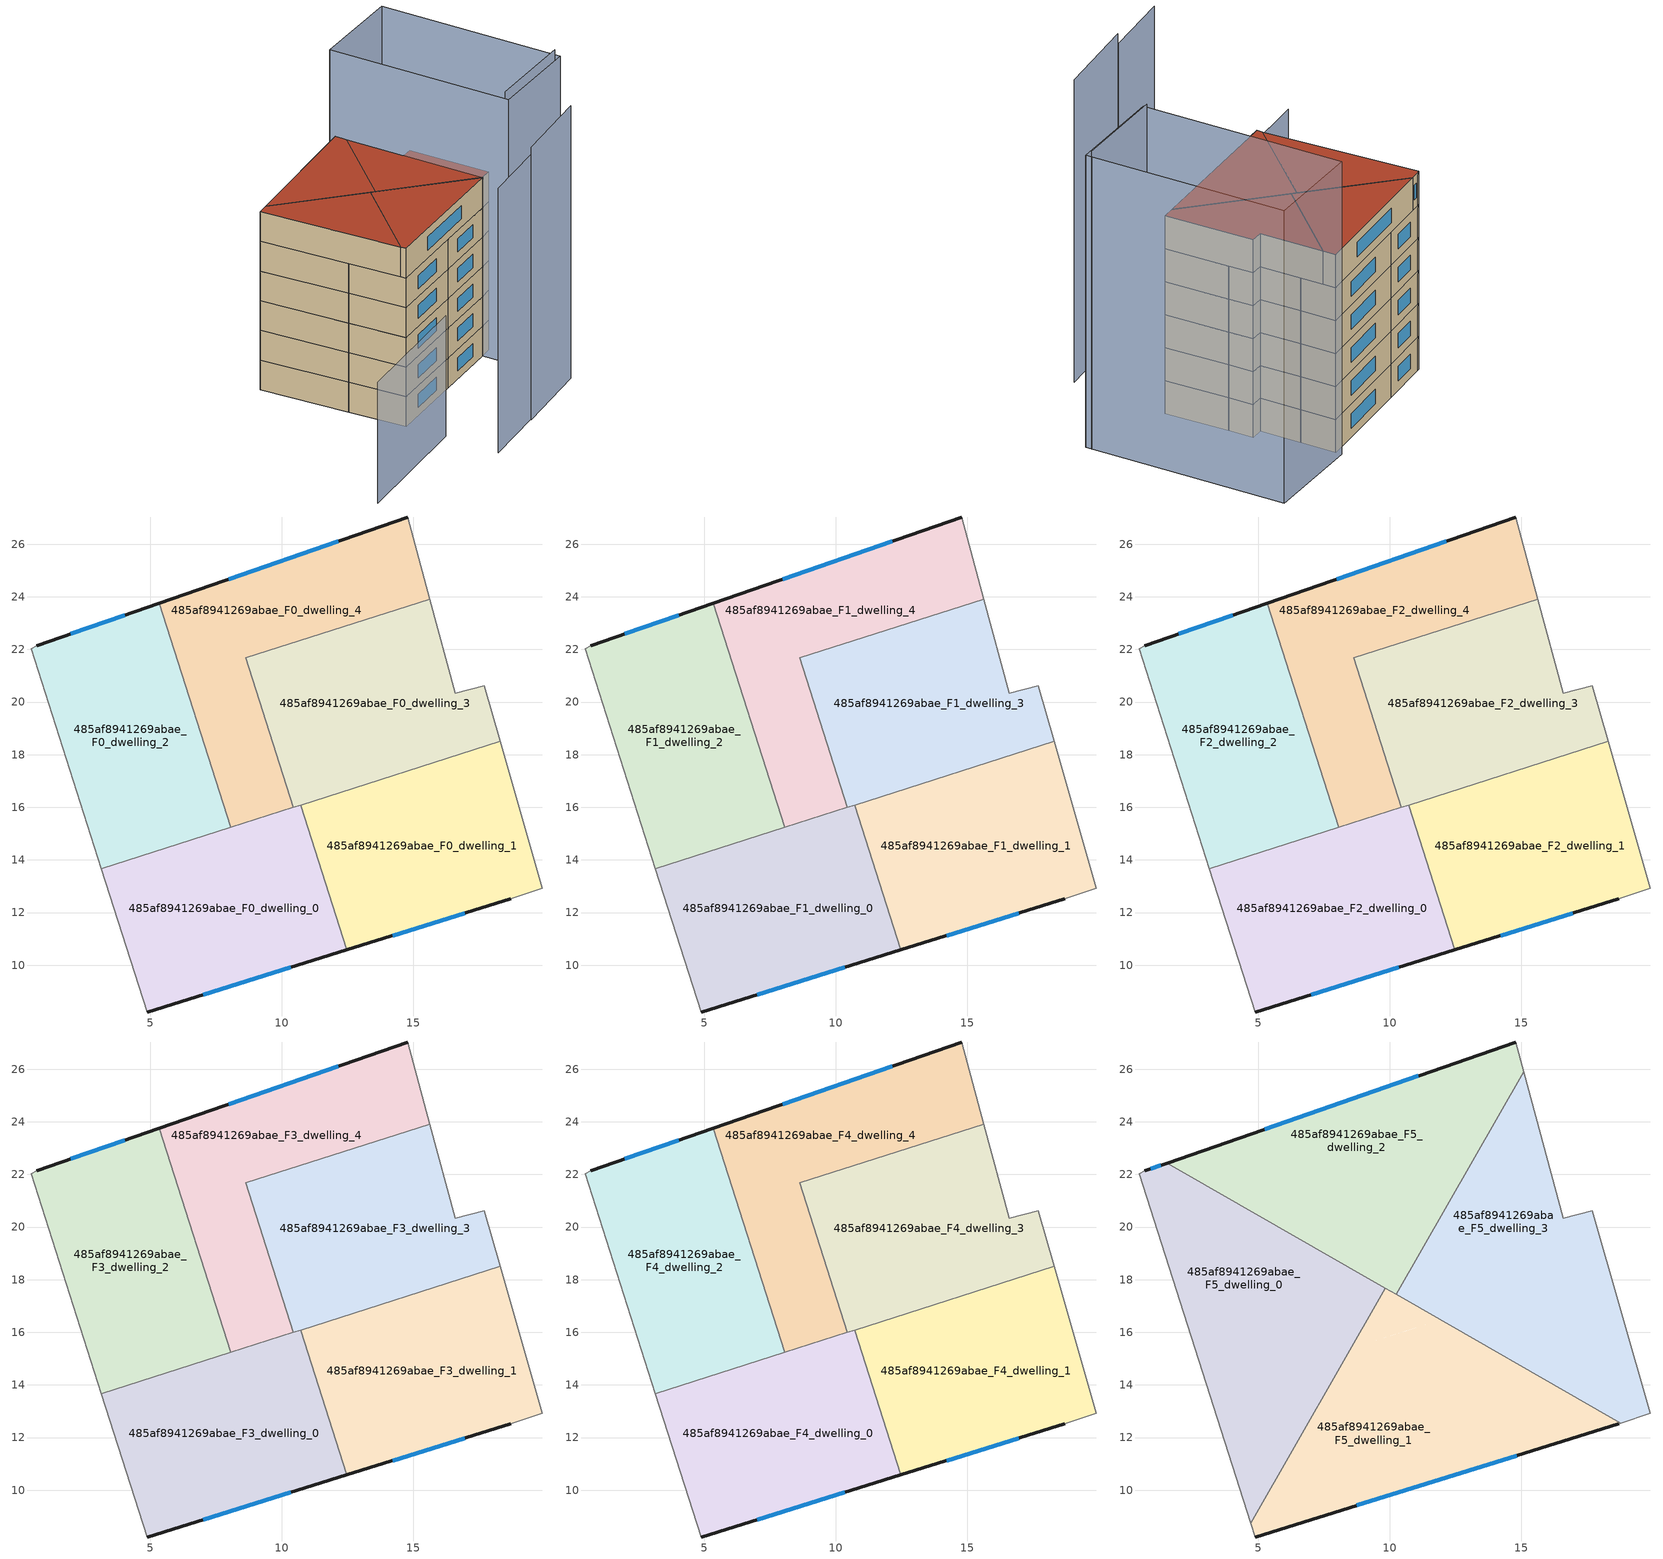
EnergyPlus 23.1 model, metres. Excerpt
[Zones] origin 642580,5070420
485af8941269abae_F0_dwelling_0
 floor ground (EU_floor_Construction): 10.72,16.08 12.47,10.58 4.89,8.22 3.15,13.67 z0
 wall outside (EU_wall_Construction): 4.89,8.22 12.47,10.58 z0:3
 wall adiabatic (EU_wall_Construction): 3.15,13.67 4.89,8.22 z0:3
 wall to 485af8941269abae_F0_dwelling_1 (EU_wall_Construction): 12.47,10.58 10.72,16.08 z0:3
 wall to 485af8941269abae_F0_dwelling_2 (EU_wall_Construction): 8.06,15.24 3.15,13.67 z0:3
 wall to 485af8941269abae_F0_dwelling_4 (EU_wall_Construction): 10.44,16 8.06,15.24 z0:3
 wall to 485af8941269abae_F0_dwelling_3 (EU_wall_Construction): 10.72,16.09 10.44,16 z0:3
 window (EU_Window_Construction): 7.01,8.88 10.35,9.92 z0.84:2.16
485af8941269abae_F0_dwelling_1
 floor ground (EU_floor_Construction): 18.31,18.5 19.9,12.92 18.7,12.52 12.47,10.58 10.72,16.08 z0
 wall outside (EU_wall_Construction): 12.47,10.58 18.7,12.52 z0:3
 wall adiabatic (EU_wall_Construction): 18.7,12.52 19.9,12.92 18.31,18.5 z0:3
 wall to 485af8941269abae_F0_dwelling_3 (EU_wall_Construction): 18.31,18.5 10.72,16.08 z0:3
 window (EU_Window_Construction): 14.22,11.13 16.95,11.98 z0.84:2.16
485af8941269abae_F0_dwelling_2
 floor ground (EU_floor_Construction): 5.35,23.75 8.06,15.24 3.15,13.67 0.49,22.03 0.69,22.13 z0
 wall outside (EU_wall_Construction): 5.35,23.75 0.69,22.13 z0:3
 wall adiabatic (EU_wall_Construction): 0.69,22.13 0.49,22.03 3.15,13.67 z0:3
 wall to 485af8941269abae_F0_dwelling_4 (EU_wall_Construction): 8.06,15.24 5.35,23.75 z0:3
 window (EU_Window_Construction): 4.04,23.3 1.99,22.59 z0.84:2.16
485af8941269abae_F0_dwelling_3
 floor ground (EU_floor_Construction): 15.64,23.92 16.6,20.33 17.7,20.63 18.31,18.5 10.44,16 8.63,21.68 z0
 wall to 485af8941269abae_F0_dwelling_4 (EU_wall_Construction): 15.64,23.92 8.63,21.68 10.44,16 z0:3
 wall adiabatic (EU_wall_Construction): 18.31,18.5 17.7,20.63 16.6,20.33 15.64,23.92 z0:3
485af8941269abae_F0_dwelling_4
 floor ground (EU_floor_Construction): 14.8,27.03 15.64,23.92 8.63,21.68 10.44,16 8.06,15.24 5.35,23.75 z0
 wall outside (EU_wall_Construction): 14.8,27.03 5.35,23.75 z0:3
 wall adiabatic (EU_wall_Construction): 15.64,23.92 14.8,27.03 z0:3
 window (EU_Window_Construction): 12.15,26.11 7.99,24.67 z0.84:2.16
485af8941269abae_F1_dwelling_0
 floor to 485af8941269abae_F0_dwelling_0 (EU_floor_Construction): 10.72,16.08 12.47,10.58 4.89,8.22 3.15,13.67 z3
 wall outside (EU_wall_Construction): 4.89,8.22 12.47,10.58 z3:6
 wall adiabatic (EU_wall_Construction): 3.15,13.67 4.89,8.22 z3:6
 wall to 485af8941269abae_F1_dwelling_1 (EU_wall_Construction): 12.47,10.58 10.72,16.08 z3:6
 wall to 485af8941269abae_F1_dwelling_2 (EU_wall_Construction): 8.06,15.24 3.15,13.67 z3:6
 wall to 485af8941269abae_F1_dwelling_4 (EU_wall_Construction): 10.44,16 8.06,15.24 z3:6
 wall to 485af8941269abae_F1_dwelling_3 (EU_wall_Construction): 10.72,16.09 10.44,16 z3:6
 window (EU_Window_Construction): 7.01,8.88 10.35,9.92 z3.84:5.16
485af8941269abae_F1_dwelling_1
 floor to 485af8941269abae_F0_dwelling_1 (EU_floor_Construction): 18.31,18.5 19.9,12.92 18.7,12.52 12.47,10.58 10.72,16.08 z3
 wall outside (EU_wall_Construction): 12.47,10.58 18.7,12.52 z3:6
 wall adiabatic (EU_wall_Construction): 18.7,12.52 19.9,12.92 18.31,18.5 z3:6
 wall to 485af8941269abae_F1_dwelling_3 (EU_wall_Construction): 18.31,18.5 10.72,16.08 z3:6
 window (EU_Window_Construction): 14.22,11.13 16.95,11.98 z3.84:5.16
485af8941269abae_F1_dwelling_2
 floor to 485af8941269abae_F0_dwelling_2 (EU_floor_Construction): 5.35,23.75 8.06,15.24 3.15,13.67 0.49,22.03 0.69,22.13 z3
 wall outside (EU_wall_Construction): 5.35,23.75 0.69,22.13 z3:6
 wall adiabatic (EU_wall_Construction): 0.69,22.13 0.49,22.03 3.15,13.67 z3:6
 wall to 485af8941269abae_F1_dwelling_4 (EU_wall_Construction): 8.06,15.24 5.35,23.75 z3:6
 window (EU_Window_Construction): 4.04,23.3 1.99,22.59 z3.84:5.16
485af8941269abae_F1_dwelling_3
 floor to 485af8941269abae_F0_dwelling_3 (EU_floor_Construction): 15.64,23.92 16.6,20.33 17.7,20.63 18.31,18.5 10.44,16 8.63,21.68 z3
 wall to 485af8941269abae_F1_dwelling_4 (EU_wall_Construction): 15.64,23.92 8.63,21.68 10.44,16 z3:6
 wall adiabatic (EU_wall_Construction): 18.31,18.5 17.7,20.63 16.6,20.33 15.64,23.92 z3:6
485af8941269abae_F1_dwelling_4
 floor to 485af8941269abae_F0_dwelling_4 (EU_floor_Construction): 14.8,27.03 15.64,23.92 8.63,21.68 10.44,16 8.06,15.24 5.35,23.75 z3
 wall outside (EU_wall_Construction): 14.8,27.03 5.35,23.75 z3:6
 wall adiabatic (EU_wall_Construction): 15.64,23.92 14.8,27.03 z3:6
 window (EU_Window_Construction): 12.15,26.11 7.99,24.67 z3.84:5.16
485af8941269abae_F2_dwelling_0
 floor to 485af8941269abae_F1_dwelling_0 (EU_floor_Construction): 10.72,16.08 12.47,10.58 4.89,8.22 3.15,13.67 z6
 wall outside (EU_wall_Construction): 4.89,8.22 12.47,10.58 z6:9
 wall adiabatic (EU_wall_Construction): 3.15,13.67 4.89,8.22 z6:9
 wall to 485af8941269abae_F2_dwelling_1 (EU_wall_Construction): 12.47,10.58 10.72,16.08 z6:9
 wall to 485af8941269abae_F2_dwelling_2 (EU_wall_Construction): 8.06,15.24 3.15,13.67 z6:9
 wall to 485af8941269abae_F2_dwelling_4 (EU_wall_Construction): 10.44,16 8.06,15.24 z6:9
 wall to 485af8941269abae_F2_dwelling_3 (EU_wall_Construction): 10.72,16.09 10.44,16 z6:9
 window (EU_Window_Construction): 7.01,8.88 10.35,9.92 z6.84:8.16
485af8941269abae_F2_dwelling_1
 floor to 485af8941269abae_F1_dwelling_1 (EU_floor_Construction): 18.31,18.5 19.9,12.92 18.7,12.52 12.47,10.58 10.72,16.08 z6
 wall outside (EU_wall_Construction): 12.47,10.58 18.7,12.52 z6:9
 wall adiabatic (EU_wall_Construction): 18.7,12.52 19.9,12.92 18.31,18.5 z6:9
 wall to 485af8941269abae_F2_dwelling_3 (EU_wall_Construction): 18.31,18.5 10.72,16.08 z6:9
 window (EU_Window_Construction): 14.22,11.13 16.95,11.98 z6.84:8.16
485af8941269abae_F2_dwelling_2
 floor to 485af8941269abae_F1_dwelling_2 (EU_floor_Construction): 5.35,23.75 8.06,15.24 3.15,13.67 0.49,22.03 0.69,22.13 z6
 wall outside (EU_wall_Construction): 5.35,23.75 0.69,22.13 z6:9
 wall adiabatic (EU_wall_Construction): 0.69,22.13 0.49,22.03 3.15,13.67 z6:9
 wall to 485af8941269abae_F2_dwelling_4 (EU_wall_Construction): 8.06,15.24 5.35,23.75 z6:9
 window (EU_Window_Construction): 4.04,23.3 1.99,22.59 z6.84:8.16
485af8941269abae_F2_dwelling_3
 floor to 485af8941269abae_F1_dwelling_3 (EU_floor_Construction): 15.64,23.92 16.6,20.33 17.7,20.63 18.31,18.5 10.44,16 8.63,21.68 z6
 wall to 485af8941269abae_F2_dwelling_4 (EU_wall_Construction): 15.64,23.92 8.63,21.68 10.44,16 z6:9
 wall adiabatic (EU_wall_Construction): 18.31,18.5 17.7,20.63 16.6,20.33 15.64,23.92 z6:9
485af8941269abae_F2_dwelling_4
 floor to 485af8941269abae_F1_dwelling_4 (EU_floor_Construction): 14.8,27.03 15.64,23.92 8.63,21.68 10.44,16 8.06,15.24 5.35,23.75 z6
 wall outside (EU_wall_Construction): 14.8,27.03 5.35,23.75 z6:9
 wall adiabatic (EU_wall_Construction): 15.64,23.92 14.8,27.03 z6:9
 window (EU_Window_Construction): 12.15,26.11 7.99,24.67 z6.84:8.16
485af8941269abae_F3_dwelling_0
 floor to 485af8941269abae_F2_dwelling_0 (EU_floor_Construction): 10.72,16.08 12.47,10.58 4.89,8.22 3.15,13.67 z9
 wall outside (EU_wall_Construction): 4.89,8.22 12.47,10.58 z9:12
 wall adiabatic (EU_wall_Construction): 3.15,13.67 4.89,8.22 z9:12
 wall to 485af8941269abae_F3_dwelling_1 (EU_wall_Construction): 12.47,10.58 10.72,16.08 z9:12
 wall to 485af8941269abae_F3_dwelling_2 (EU_wall_Construction): 8.06,15.24 3.15,13.67 z9:12
 wall to 485af8941269abae_F3_dwelling_4 (EU_wall_Construction): 10.44,16 8.06,15.24 z9:12
 wall to 485af8941269abae_F3_dwelling_3 (EU_wall_Construction): 10.72,16.09 10.44,16 z9:12
 window (EU_Window_Construction): 7.01,8.88 10.35,9.92 z9.84:11.16
485af8941269abae_F3_dwelling_1
 floor to 485af8941269abae_F2_dwelling_1 (EU_floor_Construction): 18.31,18.5 19.9,12.92 18.7,12.52 12.47,10.58 10.72,16.08 z9
 wall outside (EU_wall_Construction): 12.47,10.58 18.7,12.52 z9:12
 wall adiabatic (EU_wall_Construction): 18.7,12.52 19.9,12.92 18.31,18.5 z9:12
 wall to 485af8941269abae_F3_dwelling_3 (EU_wall_Construction): 18.31,18.5 10.72,16.08 z9:12
 window (EU_Window_Construction): 14.22,11.13 16.95,11.98 z9.84:11.16
485af8941269abae_F3_dwelling_2
 floor to 485af8941269abae_F2_dwelling_2 (EU_floor_Construction): 5.35,23.75 8.06,15.24 3.15,13.67 0.49,22.03 0.69,22.13 z9
 wall outside (EU_wall_Construction): 5.35,23.75 0.69,22.13 z9:12
 wall adiabatic (EU_wall_Construction): 0.69,22.13 0.49,22.03 3.15,13.67 z9:12
 wall to 485af8941269abae_F3_dwelling_4 (EU_wall_Construction): 8.06,15.24 5.35,23.75 z9:12
 window (EU_Window_Construction): 4.04,23.3 1.99,22.59 z9.84:11.16
485af8941269abae_F3_dwelling_3
 floor to 485af8941269abae_F2_dwelling_3 (EU_floor_Construction): 15.64,23.92 16.6,20.33 17.7,20.63 18.31,18.5 10.44,16 8.63,21.68 z9
 wall to 485af8941269abae_F3_dwelling_4 (EU_wall_Construction): 15.64,23.92 8.63,21.68 10.44,16 z9:12
 wall adiabatic (EU_wall_Construction): 18.31,18.5 17.7,20.63 16.6,20.33 15.64,23.92 z9:12
485af8941269abae_F3_dwelling_4
 floor to 485af8941269abae_F2_dwelling_4 (EU_floor_Construction): 14.8,27.03 15.64,23.92 8.63,21.68 10.44,16 8.06,15.24 5.35,23.75 z9
 wall outside (EU_wall_Construction): 14.8,27.03 5.35,23.75 z9:12
 wall adiabatic (EU_wall_Construction): 15.64,23.92 14.8,27.03 z9:12
 window (EU_Window_Construction): 12.15,26.11 7.99,24.67 z9.84:11.16
485af8941269abae_F4_dwelling_0
 floor to 485af8941269abae_F3_dwelling_0 (EU_floor_Construction): 10.72,16.08 12.47,10.58 4.89,8.22 3.15,13.67 z12
 wall outside (EU_wall_Construction): 4.89,8.22 12.47,10.58 z12:15
 wall adiabatic (EU_wall_Construction): 3.15,13.67 4.89,8.22 z12:15
 wall to 485af8941269abae_F4_dwelling_1 (EU_wall_Construction): 12.47,10.58 10.72,16.08 z12:15
 wall to 485af8941269abae_F4_dwelling_2 (EU_wall_Construction): 8.06,15.24 3.15,13.67 z12:15
 wall to 485af8941269abae_F4_dwelling_4 (EU_wall_Construction): 10.44,16 8.06,15.24 z12:15
 wall to 485af8941269abae_F4_dwelling_3 (EU_wall_Construction): 10.72,16.09 10.44,16 z12:15
 window (EU_Window_Construction): 7.01,8.88 10.35,9.92 z12.84:14.16
485af8941269abae_F4_dwelling_1
 floor to 485af8941269abae_F3_dwelling_1 (EU_floor_Construction): 18.31,18.5 19.9,12.92 18.7,12.52 12.47,10.58 10.72,16.08 z12
 wall outside (EU_wall_Construction): 12.47,10.58 18.7,12.52 z12:15
 wall adiabatic (EU_wall_Construction): 18.7,12.52 19.9,12.92 18.31,18.5 z12:15
 wall to 485af8941269abae_F4_dwelling_3 (EU_wall_Construction): 18.31,18.5 10.72,16.08 z12:15
 window (EU_Window_Construction): 14.22,11.13 16.95,11.98 z12.84:14.16
485af8941269abae_F4_dwelling_2
 floor to 485af8941269abae_F3_dwelling_2 (EU_floor_Construction): 5.35,23.75 8.06,15.24 3.15,13.67 0.49,22.03 0.69,22.13 z12
 wall outside (EU_wall_Construction): 5.35,23.75 0.69,22.13 z12:15
 wall adiabatic (EU_wall_Construction): 0.69,22.13 0.49,22.03 3.15,13.67 z12:15
 wall to 485af8941269abae_F4_dwelling_4 (EU_wall_Construction): 8.06,15.24 5.35,23.75 z12:15
 window (EU_Window_Construction): 4.04,23.3 1.99,22.59 z12.84:14.16
485af8941269abae_F4_dwelling_3
 floor to 485af8941269abae_F3_dwelling_3 (EU_floor_Construction): 15.64,23.92 16.6,20.33 17.7,20.63 18.31,18.5 10.44,16 8.63,21.68 z12
 wall to 485af8941269abae_F4_dwelling_4 (EU_wall_Construction): 15.64,23.92 8.63,21.68 10.44,16 z12:15
 wall adiabatic (EU_wall_Construction): 18.31,18.5 17.7,20.63 16.6,20.33 15.64,23.92 z12:15
485af8941269abae_F4_dwelling_4
 floor to 485af8941269abae_F3_dwelling_4 (EU_floor_Construction): 14.8,27.03 15.64,23.92 8.63,21.68 10.44,16 8.06,15.24 5.35,23.75 z12
 wall outside (EU_wall_Construction): 14.8,27.03 5.35,23.75 z12:15
 wall adiabatic (EU_wall_Construction): 15.64,23.92 14.8,27.03 z12:15
 window (EU_Window_Construction): 12.15,26.11 7.99,24.67 z12.84:14.16
485af8941269abae_F5_dwelling_0
 floor to 485af8941269abae_F4_dwelling_2 (EU_floor_Construction): 6.71,19.47 8.06,15.24 3.15,13.68 0.49,22.03 0.69,22.13 1.55,22.43 z15
 floor to 485af8941269abae_F4_dwelling_0 (EU_floor_Construction): 8.53,15.39 4.72,8.75 3.15,13.68 z15
 floor to 485af8941269abae_F4_dwelling_4 (EU_floor_Construction): 9.84,17.68 8.53,15.39 8.06,15.24 6.71,19.47 z15
 wall outside (EU_wall_Construction): 1.55,22.43 0.69,22.13 z15:18
 wall adiabatic (EU_wall_Construction): 0.69,22.13 0.49,22.03 4.72,8.75 z15:18
 wall to 485af8941269abae_F5_dwelling_1 (EU_wall_Construction): 4.72,8.75 9.84,17.68 z15:18
 wall to 485af8941269abae_F5_dwelling_2 (EU_wall_Construction): 9.84,17.68 1.55,22.43 z15:18
 window (EU_Window_Construction): 1.31,22.35 0.93,22.22 z15.84:17.16
 roof outside (EU_roof_Construction): 4.72,8.75 9.84,17.68 1.55,22.43 0.69,22.13 0.49,22.03 z18
485af8941269abae_F5_dwelling_1
 floor to 485af8941269abae_F4_dwelling_0 (EU_floor_Construction): 10.72,16.08 12.47,10.58 4.89,8.22 4.72,8.75 8.53,15.39 z15
 floor to 485af8941269abae_F4_dwelling_1 (EU_floor_Construction): 18.78,12.55 18.7,12.52 12.47,10.58 10.72,16.08 11.94,16.47 z15
 floor to 485af8941269abae_F4_dwelling_3 (EU_floor_Construction): 11.94,16.47 10.44,16 9.92,17.63 z15
 floor to 485af8941269abae_F4_dwelling_4 (EU_floor_Construction): 9.92,17.63 10.44,16 8.53,15.39 9.84,17.68 z15
 wall outside (EU_wall_Construction): 4.89,8.22 18.7,12.52 z15:18
 wall adiabatic (EU_wall_Construction): 4.72,8.75 4.89,8.22 / 18.7,12.52 18.78,12.55 z15:18
 wall to 485af8941269abae_F5_dwelling_3 (EU_wall_Construction): 18.78,12.55 10.25,17.44 z15:18
 wall to 485af8941269abae_F5_dwelling_2 (EU_wall_Construction): 10.25,17.44 9.84,17.68 z15:18
 window (EU_Window_Construction): 8.76,9.43 14.83,11.32 z15.84:17.16
 roof outside (EU_roof_Construction): 18.7,12.52 18.78,12.55 9.84,17.68 4.72,8.75 4.89,8.22 z18
485af8941269abae_F5_dwelling_2
 floor to 485af8941269abae_F4_dwelling_4 (EU_floor_Construction): 14.8,27.03 15.1,25.91 13.58,23.26 8.63,21.68 9.92,17.63 6.71,19.47 5.35,23.75 z15
 floor to 485af8941269abae_F4_dwelling_2 (EU_floor_Construction): 5.35,23.75 6.71,19.47 1.55,22.43 z15
 floor to 485af8941269abae_F4_dwelling_3 (EU_floor_Construction): 13.58,23.26 10.25,17.44 9.92,17.63 8.63,21.68 z15
 wall outside (EU_wall_Construction): 14.8,27.03 1.55,22.43 z15:18
 wall adiabatic (EU_wall_Construction): 15.1,25.91 14.8,27.03 z15:18
 wall to 485af8941269abae_F5_dwelling_3 (EU_wall_Construction): 10.25,17.44 15.1,25.91 z15:18
 window (EU_Window_Construction): 11.09,25.74 5.26,23.72 z15.84:17.16
 roof outside (EU_roof_Construction): 10.25,17.44 15.1,25.91 14.8,27.03 1.55,22.43 z18
485af8941269abae_F5_dwelling_3
 floor to 485af8941269abae_F4_dwelling_1 (EU_floor_Construction): 18.31,18.5 19.9,12.92 18.78,12.55 11.94,16.47 z15
 floor to 485af8941269abae_F4_dwelling_3 (EU_floor_Construction): 15.64,23.92 16.6,20.33 17.7,20.63 18.31,18.5 11.94,16.47 10.25,17.44 13.58,23.26 z15
 floor to 485af8941269abae_F4_dwelling_4 (EU_floor_Construction): 15.1,25.91 15.64,23.92 13.58,23.26 z15
 wall adiabatic (EU_wall_Construction): 18.78,12.55 19.9,12.92 17.7,20.63 16.6,20.33 15.1,25.91 z15:18
 roof outside (EU_roof_Construction): 19.9,12.92 17.7,20.63 16.6,20.33 15.1,25.91 10.25,17.44 18.78,12.55 z18
shading: 7.31,-0.86 13.62,1.44 z0:26.7; 13.59,1.32 21.37,4.2 z0:27.5; -6.67,0.2 6.09,4.52 z0:12.2; 19.58,10.56 28.11,12.92 z0:27.1; 23.51,29.93 28.26,12.36 / 28.26,12.36 19.4,9.97 / 19.4,9.97 14.65,27.54 / 14.65,27.54 23.51,29.93 z0:26.6
[Building]
EU S2 Campaign: North Axis=0; Terrain=City; Solar Distribution=FullExterior
[Site:Location]
Lyon-Bron: Latitude=45.75; Longitude=5; Time Zone=1; Elevation=198
[SizingPeriod:WeatherFileDays]
AnnualSizingPeriod: Begin Month=1; Begin Day of Month=1; End Month=12; End Day of Month=31; Day of Week for Start Day=Monday; Use Weather File Daylight Saving Period=No; Use Weather File Rain and Snow Indicators=No
[MATERIAL]
EU_InternalMass_Material: Roughness=MediumRough; Thickness=0.1; Conductivity=1; Density=1800; Specific Heat=900; Thermal Absorptance=0.9; Solar Absorptance=0.7; Visible Absorptance=0.7
[MATERIAL:NOMASS] Roughness=MediumRough; Thermal Absorptance=0.9; Solar Absorptance=0.7; Visible Absorptance=0.7
Name | Thermal Resistance
EU_wall_NoMass | 0.776494
EU_roof_NoMass | 0.486893
EU_floor_NoMass | 0.421597
[WINDOWMATERIAL:SIMPLEGLAZINGSYSTEM]
EU_Window_SimpleGlazing: UFactor=4.24961; Solar Heat Gain Coefficient=0.83; Visible Transmittance=0.83
[CONSTRUCTION]
EU_wall_Construction: EU_wall_NoMass
EU_roof_Construction: EU_roof_NoMass
EU_floor_Construction: EU_floor_NoMass
EU_InternalMass_Construction: EU_InternalMass_Material
EU_Window_Construction: EU_Window_SimpleGlazing
[ZONE] Type=1; Multiplier=1; Ceiling Height=autocalculate; Floor Area=autocalculate; Part of Total Floor Area=Yes
Name | Volume
485af8941269abae_F0_dwelling_0; 485af8941269abae_F1_dwelling_0; 485af8941269abae_F2_dwelling_0; 485af8941269abae_F3_dwelling_0; 485af8941269abae_F4_dwelling_0 | 136.981
485af8941269abae_F5_dwelling_0 | 171.228
485af8941269abae_F0_dwelling_1; 485af8941269abae_F1_dwelling_1; 485af8941269abae_F2_dwelling_1; 485af8941269abae_F3_dwelling_1; 485af8941269abae_F4_dwelling_1 | 136.983
485af8941269abae_F5_dwelling_1 | 171.224
485af8941269abae_F0_dwelling_2; 485af8941269abae_F1_dwelling_2; 485af8941269abae_F2_dwelling_2; 485af8941269abae_F3_dwelling_2; 485af8941269abae_F4_dwelling_2 | 136.991
485af8941269abae_F5_dwelling_2 | 171.229
485af8941269abae_F0_dwelling_3; 485af8941269abae_F1_dwelling_3; 485af8941269abae_F2_dwelling_3; 485af8941269abae_F3_dwelling_3; 485af8941269abae_F4_dwelling_3 | 136.98
485af8941269abae_F5_dwelling_3 | 171.246
485af8941269abae_F0_dwelling_4; 485af8941269abae_F1_dwelling_4; 485af8941269abae_F2_dwelling_4; 485af8941269abae_F3_dwelling_4; 485af8941269abae_F4_dwelling_4 | 136.958
[INTERNALMASS] Construction=EU_InternalMass_Construction
Name | Zone or ZoneList | Surface Area
485af8941269abae_F0_dwelling_0_EU_InternalMass | 485af8941269abae_F0_dwelling_0 | 45.6596
485af8941269abae_F0_dwelling_1_EU_InternalMass | 485af8941269abae_F0_dwelling_1 | 45.6626
485af8941269abae_F0_dwelling_2_EU_InternalMass | 485af8941269abae_F0_dwelling_2 | 45.6628
485af8941269abae_F0_dwelling_3_EU_InternalMass | 485af8941269abae_F0_dwelling_3 | 45.6608
485af8941269abae_F0_dwelling_4_EU_InternalMass | 485af8941269abae_F0_dwelling_4 | 45.6531
485af8941269abae_F1_dwelling_0_EU_InternalMass | 485af8941269abae_F1_dwelling_0 | 45.6596
485af8941269abae_F1_dwelling_1_EU_InternalMass | 485af8941269abae_F1_dwelling_1 | 45.6626
485af8941269abae_F1_dwelling_2_EU_InternalMass | 485af8941269abae_F1_dwelling_2 | 45.6628
485af8941269abae_F1_dwelling_3_EU_InternalMass | 485af8941269abae_F1_dwelling_3 | 45.6608
485af8941269abae_F1_dwelling_4_EU_InternalMass | 485af8941269abae_F1_dwelling_4 | 45.6531
485af8941269abae_F2_dwelling_0_EU_InternalMass | 485af8941269abae_F2_dwelling_0 | 45.6596
485af8941269abae_F2_dwelling_1_EU_InternalMass | 485af8941269abae_F2_dwelling_1 | 45.6626
485af8941269abae_F2_dwelling_2_EU_InternalMass | 485af8941269abae_F2_dwelling_2 | 45.6628
485af8941269abae_F2_dwelling_3_EU_InternalMass | 485af8941269abae_F2_dwelling_3 | 45.6608
485af8941269abae_F2_dwelling_4_EU_InternalMass | 485af8941269abae_F2_dwelling_4 | 45.6531
485af8941269abae_F3_dwelling_0_EU_InternalMass | 485af8941269abae_F3_dwelling_0 | 45.6596
485af8941269abae_F3_dwelling_1_EU_InternalMass | 485af8941269abae_F3_dwelling_1 | 45.6626
485af8941269abae_F3_dwelling_2_EU_InternalMass | 485af8941269abae_F3_dwelling_2 | 45.6628
485af8941269abae_F3_dwelling_3_EU_InternalMass | 485af8941269abae_F3_dwelling_3 | 45.6608
485af8941269abae_F3_dwelling_4_EU_InternalMass | 485af8941269abae_F3_dwelling_4 | 45.6531
485af8941269abae_F4_dwelling_0_EU_InternalMass | 485af8941269abae_F4_dwelling_0 | 45.6596
485af8941269abae_F4_dwelling_1_EU_InternalMass | 485af8941269abae_F4_dwelling_1 | 45.6626
485af8941269abae_F4_dwelling_2_EU_InternalMass | 485af8941269abae_F4_dwelling_2 | 45.6628
485af8941269abae_F4_dwelling_3_EU_InternalMass | 485af8941269abae_F4_dwelling_3 | 45.6608
485af8941269abae_F4_dwelling_4_EU_InternalMass | 485af8941269abae_F4_dwelling_4 | 45.6531
485af8941269abae_F5_dwelling_0_EU_InternalMass | 485af8941269abae_F5_dwelling_0 | 57.0758
485af8941269abae_F5_dwelling_1_EU_InternalMass | 485af8941269abae_F5_dwelling_1 | 57.0722
485af8941269abae_F5_dwelling_2_EU_InternalMass | 485af8941269abae_F5_dwelling_2 | 57.078
485af8941269abae_F5_dwelling_3_EU_InternalMass | 485af8941269abae_F5_dwelling_3 | 57.084
[OTHEREQUIPMENT] Fuel Type=Electricity; Design Level Calculation Method=Watts/Area; Power per Zone Floor Area=1; Fraction Latent=0; Fraction Radiant=0; Fraction Lost=0; Carbon Dioxide Generation Rate=0; EndUse Subcategory=EU_Step8_InternalGains
Name | Zone or ZoneList or Space or SpaceList | Schedule
EU_Step8_InternalGain_485af8941269abae_F0_dwelling_0_f000 | 485af8941269abae_F0_dwelling_0 | EU_Step8_GainSchedule_485af8941269abae_F0_dwelling_0_f000
EU_Step8_InternalGain_485af8941269abae_F0_dwelling_1_f000 | 485af8941269abae_F0_dwelling_1 | EU_Step8_GainSchedule_485af8941269abae_F0_dwelling_1_f000
EU_Step8_InternalGain_485af8941269abae_F0_dwelling_2_f000 | 485af8941269abae_F0_dwelling_2 | EU_Step8_GainSchedule_485af8941269abae_F0_dwelling_2_f000
EU_Step8_InternalGain_485af8941269abae_F0_dwelling_3_f000 | 485af8941269abae_F0_dwelling_3 | EU_Step8_GainSchedule_485af8941269abae_F0_dwelling_3_f000
EU_Step8_InternalGain_485af8941269abae_F0_dwelling_4_f000 | 485af8941269abae_F0_dwelling_4 | EU_Step8_GainSchedule_485af8941269abae_F0_dwelling_4_f000
EU_Step8_InternalGain_485af8941269abae_F1_dwelling_0_f000 | 485af8941269abae_F1_dwelling_0 | EU_Step8_GainSchedule_485af8941269abae_F1_dwelling_0_f000
EU_Step8_InternalGain_485af8941269abae_F1_dwelling_1_f000 | 485af8941269abae_F1_dwelling_1 | EU_Step8_GainSchedule_485af8941269abae_F1_dwelling_1_f000
EU_Step8_InternalGain_485af8941269abae_F1_dwelling_2_f000 | 485af8941269abae_F1_dwelling_2 | EU_Step8_GainSchedule_485af8941269abae_F1_dwelling_2_f000
EU_Step8_InternalGain_485af8941269abae_F1_dwelling_3_f000 | 485af8941269abae_F1_dwelling_3 | EU_Step8_GainSchedule_485af8941269abae_F1_dwelling_3_f000
EU_Step8_InternalGain_485af8941269abae_F1_dwelling_4_f000 | 485af8941269abae_F1_dwelling_4 | EU_Step8_GainSchedule_485af8941269abae_F1_dwelling_4_f000
EU_Step8_InternalGain_485af8941269abae_F2_dwelling_0_f000 | 485af8941269abae_F2_dwelling_0 | EU_Step8_GainSchedule_485af8941269abae_F2_dwelling_0_f000
EU_Step8_InternalGain_485af8941269abae_F2_dwelling_1_f000 | 485af8941269abae_F2_dwelling_1 | EU_Step8_GainSchedule_485af8941269abae_F2_dwelling_1_f000
EU_Step8_InternalGain_485af8941269abae_F2_dwelling_2_f000 | 485af8941269abae_F2_dwelling_2 | EU_Step8_GainSchedule_485af8941269abae_F2_dwelling_2_f000
EU_Step8_InternalGain_485af8941269abae_F2_dwelling_3_f000 | 485af8941269abae_F2_dwelling_3 | EU_Step8_GainSchedule_485af8941269abae_F2_dwelling_3_f000
EU_Step8_InternalGain_485af8941269abae_F2_dwelling_4_f000 | 485af8941269abae_F2_dwelling_4 | EU_Step8_GainSchedule_485af8941269abae_F2_dwelling_4_f000
EU_Step8_InternalGain_485af8941269abae_F3_dwelling_0_f000 | 485af8941269abae_F3_dwelling_0 | EU_Step8_GainSchedule_485af8941269abae_F3_dwelling_0_f000
EU_Step8_InternalGain_485af8941269abae_F3_dwelling_1_f000 | 485af8941269abae_F3_dwelling_1 | EU_Step8_GainSchedule_485af8941269abae_F3_dwelling_1_f000
EU_Step8_InternalGain_485af8941269abae_F3_dwelling_2_f000 | 485af8941269abae_F3_dwelling_2 | EU_Step8_GainSchedule_485af8941269abae_F3_dwelling_2_f000
EU_Step8_InternalGain_485af8941269abae_F3_dwelling_3_f000 | 485af8941269abae_F3_dwelling_3 | EU_Step8_GainSchedule_485af8941269abae_F3_dwelling_3_f000
EU_Step8_InternalGain_485af8941269abae_F3_dwelling_4_f000 | 485af8941269abae_F3_dwelling_4 | EU_Step8_GainSchedule_485af8941269abae_F3_dwelling_4_f000
EU_Step8_InternalGain_485af8941269abae_F4_dwelling_0_f000 | 485af8941269abae_F4_dwelling_0 | EU_Step8_GainSchedule_485af8941269abae_F4_dwelling_0_f000
EU_Step8_InternalGain_485af8941269abae_F4_dwelling_1_f000 | 485af8941269abae_F4_dwelling_1 | EU_Step8_GainSchedule_485af8941269abae_F4_dwelling_1_f000
EU_Step8_InternalGain_485af8941269abae_F4_dwelling_2_f000 | 485af8941269abae_F4_dwelling_2 | EU_Step8_GainSchedule_485af8941269abae_F4_dwelling_2_f000
EU_Step8_InternalGain_485af8941269abae_F4_dwelling_3_f000 | 485af8941269abae_F4_dwelling_3 | EU_Step8_GainSchedule_485af8941269abae_F4_dwelling_3_f000
EU_Step8_InternalGain_485af8941269abae_F4_dwelling_4_f000 | 485af8941269abae_F4_dwelling_4 | EU_Step8_GainSchedule_485af8941269abae_F4_dwelling_4_f000
EU_Step8_InternalGain_485af8941269abae_F5_dwelling_0_f000 | 485af8941269abae_F5_dwelling_0 | EU_Step8_GainSchedule_485af8941269abae_F5_dwelling_0_f000
EU_Step8_InternalGain_485af8941269abae_F5_dwelling_1_f000 | 485af8941269abae_F5_dwelling_1 | EU_Step8_GainSchedule_485af8941269abae_F5_dwelling_1_f000
EU_Step8_InternalGain_485af8941269abae_F5_dwelling_2_f000 | 485af8941269abae_F5_dwelling_2 | EU_Step8_GainSchedule_485af8941269abae_F5_dwelling_2_f000
EU_Step8_InternalGain_485af8941269abae_F5_dwelling_3_f000 | 485af8941269abae_F5_dwelling_3 | EU_Step8_GainSchedule_485af8941269abae_F5_dwelling_3_f000
[ZONEVENTILATION:DESIGNFLOWRATE] Schedule=EU_AlwaysOn; Design Flow Rate Calculation Method=AirChanges/Hour; Air Changes per Hour=0.693814; Ventilation Type=Natural; Fan Pressure Rise=0; Fan Total Efficiency=1; Constant Term Coefficient=1; Temperature Term Coefficient=0; Velocity Term Coefficient=0; Velocity Squared Term Coefficient=0; Minimum Indoor Temperature=-100; Maximum Indoor Temperature=100; Delta Temperature=-100; Minimum Outdoor Temperature=-100; Maximum Outdoor Temperature=100; Maximum Wind Speed=40
Name | Zone or ZoneList or Space or SpaceList
EU_ConstantAir_485af8941269abae_F0_dwelling_0 | 485af8941269abae_F0_dwelling_0
EU_ConstantAir_485af8941269abae_F0_dwelling_1 | 485af8941269abae_F0_dwelling_1
EU_ConstantAir_485af8941269abae_F0_dwelling_2 | 485af8941269abae_F0_dwelling_2
EU_ConstantAir_485af8941269abae_F0_dwelling_3 | 485af8941269abae_F0_dwelling_3
EU_ConstantAir_485af8941269abae_F0_dwelling_4 | 485af8941269abae_F0_dwelling_4
EU_ConstantAir_485af8941269abae_F1_dwelling_0 | 485af8941269abae_F1_dwelling_0
EU_ConstantAir_485af8941269abae_F1_dwelling_1 | 485af8941269abae_F1_dwelling_1
EU_ConstantAir_485af8941269abae_F1_dwelling_2 | 485af8941269abae_F1_dwelling_2
EU_ConstantAir_485af8941269abae_F1_dwelling_3 | 485af8941269abae_F1_dwelling_3
EU_ConstantAir_485af8941269abae_F1_dwelling_4 | 485af8941269abae_F1_dwelling_4
EU_ConstantAir_485af8941269abae_F2_dwelling_0 | 485af8941269abae_F2_dwelling_0
EU_ConstantAir_485af8941269abae_F2_dwelling_1 | 485af8941269abae_F2_dwelling_1
EU_ConstantAir_485af8941269abae_F2_dwelling_2 | 485af8941269abae_F2_dwelling_2
EU_ConstantAir_485af8941269abae_F2_dwelling_3 | 485af8941269abae_F2_dwelling_3
EU_ConstantAir_485af8941269abae_F2_dwelling_4 | 485af8941269abae_F2_dwelling_4
EU_ConstantAir_485af8941269abae_F3_dwelling_0 | 485af8941269abae_F3_dwelling_0
EU_ConstantAir_485af8941269abae_F3_dwelling_1 | 485af8941269abae_F3_dwelling_1
EU_ConstantAir_485af8941269abae_F3_dwelling_2 | 485af8941269abae_F3_dwelling_2
EU_ConstantAir_485af8941269abae_F3_dwelling_3 | 485af8941269abae_F3_dwelling_3
EU_ConstantAir_485af8941269abae_F3_dwelling_4 | 485af8941269abae_F3_dwelling_4
EU_ConstantAir_485af8941269abae_F4_dwelling_0 | 485af8941269abae_F4_dwelling_0
EU_ConstantAir_485af8941269abae_F4_dwelling_1 | 485af8941269abae_F4_dwelling_1
EU_ConstantAir_485af8941269abae_F4_dwelling_2 | 485af8941269abae_F4_dwelling_2
EU_ConstantAir_485af8941269abae_F4_dwelling_3 | 485af8941269abae_F4_dwelling_3
EU_ConstantAir_485af8941269abae_F4_dwelling_4 | 485af8941269abae_F4_dwelling_4
EU_ConstantAir_485af8941269abae_F5_dwelling_0 | 485af8941269abae_F5_dwelling_0
EU_ConstantAir_485af8941269abae_F5_dwelling_1 | 485af8941269abae_F5_dwelling_1
EU_ConstantAir_485af8941269abae_F5_dwelling_2 | 485af8941269abae_F5_dwelling_2
EU_ConstantAir_485af8941269abae_F5_dwelling_3 | 485af8941269abae_F5_dwelling_3
[HVACTEMPLATE:THERMOSTAT] Constant Heating Setpoint=20; Constant Cooling Setpoint=50
EU_HeatOnly_485af8941269abae_F0_dwelling_0; EU_HeatOnly_485af8941269abae_F0_dwelling_1; EU_HeatOnly_485af8941269abae_F0_dwelling_2; EU_HeatOnly_485af8941269abae_F0_dwelling_3; EU_HeatOnly_485af8941269abae_F0_dwelling_4; EU_HeatOnly_485af8941269abae_F1_dwelling_0; EU_HeatOnly_485af8941269abae_F1_dwelling_1; EU_HeatOnly_485af8941269abae_F1_dwelling_2; EU_HeatOnly_485af8941269abae_F1_dwelling_3; EU_HeatOnly_485af8941269abae_F1_dwelling_4; EU_HeatOnly_485af8941269abae_F2_dwelling_0; EU_HeatOnly_485af8941269abae_F2_dwelling_1; EU_HeatOnly_485af8941269abae_F2_dwelling_2; EU_HeatOnly_485af8941269abae_F2_dwelling_3; EU_HeatOnly_485af8941269abae_F2_dwelling_4; EU_HeatOnly_485af8941269abae_F3_dwelling_0; EU_HeatOnly_485af8941269abae_F3_dwelling_1; EU_HeatOnly_485af8941269abae_F3_dwelling_2; EU_HeatOnly_485af8941269abae_F3_dwelling_3; EU_HeatOnly_485af8941269abae_F3_dwelling_4; EU_HeatOnly_485af8941269abae_F4_dwelling_0; EU_HeatOnly_485af8941269abae_F4_dwelling_1; EU_HeatOnly_485af8941269abae_F4_dwelling_2; EU_HeatOnly_485af8941269abae_F4_dwelling_3; EU_HeatOnly_485af8941269abae_F4_dwelling_4; EU_HeatOnly_485af8941269abae_F5_dwelling_0; EU_HeatOnly_485af8941269abae_F5_dwelling_1; EU_HeatOnly_485af8941269abae_F5_dwelling_2; EU_HeatOnly_485af8941269abae_F5_dwelling_3
[HVACTEMPLATE:ZONE:IDEALLOADSAIRSYSTEM] System Availability Schedule=EU_AlwaysOn; Maximum Heating Supply Air Temperature=50; Minimum Cooling Supply Air Temperature=13; Maximum Heating Supply Air Humidity Ratio=0.0156; Minimum Cooling Supply Air Humidity Ratio=0.0077; Heating Limit=NoLimit; Cooling Limit=NoLimit; Heating Availability Schedule=EU_AlwaysOn; Cooling Availability Schedule=EU_CoolingOff; Dehumidification Control Type=ConstantSensibleHeatRatio; Cooling Sensible Heat Ratio=0.7; Dehumidification Setpoint=60; Humidification Control Type=None; Humidification Setpoint=30; Outdoor Air Method=None; Outdoor Air Flow Rate per Person=0.00944; Outdoor Air Flow Rate per Zone Floor Area=0; Outdoor Air Flow Rate per Zone=0; Demand Controlled Ventilation Type=None; Outdoor Air Economizer Type=NoEconomizer; Heat Recovery Type=None; Sensible Heat Recovery Effectiveness=0.7; Latent Heat Recovery Effectiveness=0.65
Name | Template Thermostat
485af8941269abae_F0_dwelling_0 | EU_HeatOnly_485af8941269abae_F0_dwelling_0
485af8941269abae_F0_dwelling_1 | EU_HeatOnly_485af8941269abae_F0_dwelling_1
485af8941269abae_F0_dwelling_2 | EU_HeatOnly_485af8941269abae_F0_dwelling_2
485af8941269abae_F0_dwelling_3 | EU_HeatOnly_485af8941269abae_F0_dwelling_3
485af8941269abae_F0_dwelling_4 | EU_HeatOnly_485af8941269abae_F0_dwelling_4
485af8941269abae_F1_dwelling_0 | EU_HeatOnly_485af8941269abae_F1_dwelling_0
485af8941269abae_F1_dwelling_1 | EU_HeatOnly_485af8941269abae_F1_dwelling_1
485af8941269abae_F1_dwelling_2 | EU_HeatOnly_485af8941269abae_F1_dwelling_2
485af8941269abae_F1_dwelling_3 | EU_HeatOnly_485af8941269abae_F1_dwelling_3
485af8941269abae_F1_dwelling_4 | EU_HeatOnly_485af8941269abae_F1_dwelling_4
485af8941269abae_F2_dwelling_0 | EU_HeatOnly_485af8941269abae_F2_dwelling_0
485af8941269abae_F2_dwelling_1 | EU_HeatOnly_485af8941269abae_F2_dwelling_1
485af8941269abae_F2_dwelling_2 | EU_HeatOnly_485af8941269abae_F2_dwelling_2
485af8941269abae_F2_dwelling_3 | EU_HeatOnly_485af8941269abae_F2_dwelling_3
485af8941269abae_F2_dwelling_4 | EU_HeatOnly_485af8941269abae_F2_dwelling_4
485af8941269abae_F3_dwelling_0 | EU_HeatOnly_485af8941269abae_F3_dwelling_0
485af8941269abae_F3_dwelling_1 | EU_HeatOnly_485af8941269abae_F3_dwelling_1
485af8941269abae_F3_dwelling_2 | EU_HeatOnly_485af8941269abae_F3_dwelling_2
485af8941269abae_F3_dwelling_3 | EU_HeatOnly_485af8941269abae_F3_dwelling_3
485af8941269abae_F3_dwelling_4 | EU_HeatOnly_485af8941269abae_F3_dwelling_4
485af8941269abae_F4_dwelling_0 | EU_HeatOnly_485af8941269abae_F4_dwelling_0
485af8941269abae_F4_dwelling_1 | EU_HeatOnly_485af8941269abae_F4_dwelling_1
485af8941269abae_F4_dwelling_2 | EU_HeatOnly_485af8941269abae_F4_dwelling_2
485af8941269abae_F4_dwelling_3 | EU_HeatOnly_485af8941269abae_F4_dwelling_3
485af8941269abae_F4_dwelling_4 | EU_HeatOnly_485af8941269abae_F4_dwelling_4
485af8941269abae_F5_dwelling_0 | EU_HeatOnly_485af8941269abae_F5_dwelling_0
485af8941269abae_F5_dwelling_1 | EU_HeatOnly_485af8941269abae_F5_dwelling_1
485af8941269abae_F5_dwelling_2 | EU_HeatOnly_485af8941269abae_F5_dwelling_2
485af8941269abae_F5_dwelling_3 | EU_HeatOnly_485af8941269abae_F5_dwelling_3
[SIZING:ZONE] Zone Cooling Design Supply Air Temperature Input Method=SupplyAirTemperature; Zone Cooling Design Supply Air Temperature=13; Zone Heating Design Supply Air Temperature Input Method=SupplyAirTemperature; Zone Heating Design Supply Air Temperature=50; Zone Cooling Design Supply Air Humidity Ratio=0.008; Zone Heating Design Supply Air Humidity Ratio=0.008; Cooling Design Air Flow Method=DesignDay; Cooling Design Air Flow Rate=0; Cooling Minimum Air Flow per Zone Floor Area=0.000762; Cooling Minimum Air Flow=0; Cooling Minimum Air Flow Fraction=0.2; Heating Design Air Flow Method=DesignDay; Heating Design Air Flow Rate=0; Heating Maximum Air Flow per Zone Floor Area=0.002032; Heating Maximum Air Flow=0.141576; Heating Maximum Air Flow Fraction=0.3; Account for Dedicated Outdoor Air System=No; Dedicated Outdoor Air System Control Strategy=NeutralSupplyAir; Dedicated Outdoor Air Low Setpoint Temperature for Design=autosize; Dedicated Outdoor Air High Setpoint Temperature for Design=autosize; Zone Load Sizing Method=Sensible Load Only No Latent Load; Zone Latent Cooling Design Supply Air Humidity Ratio Input Method=HumidityRatioDifference; Zone Cooling Design Supply Air Humidity Ratio Difference=0.005; Zone Latent Heating Design Supply Air Humidity Ratio Input Method=HumidityRatioDifference; Zone Humidification Design Supply Air Humidity Ratio Difference=0.005
485af8941269abae_F0_dwelling_0; 485af8941269abae_F0_dwelling_1; 485af8941269abae_F0_dwelling_2; 485af8941269abae_F0_dwelling_3; 485af8941269abae_F0_dwelling_4; 485af8941269abae_F1_dwelling_0; 485af8941269abae_F1_dwelling_1; 485af8941269abae_F1_dwelling_2; 485af8941269abae_F1_dwelling_3; 485af8941269abae_F1_dwelling_4; 485af8941269abae_F2_dwelling_0; 485af8941269abae_F2_dwelling_1; 485af8941269abae_F2_dwelling_2; 485af8941269abae_F2_dwelling_3; 485af8941269abae_F2_dwelling_4; 485af8941269abae_F3_dwelling_0; 485af8941269abae_F3_dwelling_1; 485af8941269abae_F3_dwelling_2; 485af8941269abae_F3_dwelling_3; 485af8941269abae_F3_dwelling_4; 485af8941269abae_F4_dwelling_0; 485af8941269abae_F4_dwelling_1; 485af8941269abae_F4_dwelling_2; 485af8941269abae_F4_dwelling_3; 485af8941269abae_F4_dwelling_4; 485af8941269abae_F5_dwelling_0; 485af8941269abae_F5_dwelling_1; 485af8941269abae_F5_dwelling_2; 485af8941269abae_F5_dwelling_3
[SCHEDULE:CONSTANT]
Name | Hourly Value
EU_AlwaysOn | 1
EU_CoolingOff | 0
[SCHEDULE:FILE] Column Number=1; Rows to Skip at Top=0; Number of Hours of Data=8760; Column Separator=Comma; Interpolate to Timestep=No; Minutes per Item=60; Adjust Schedule for Daylight Savings=Yes
Name | File
EU_Step8_GainSchedule_485af8941269abae_F0_dwelling_0_f000 | ../../schedules/485af8941269abae/485af8941269abae_F0_dwelling_0_f000_gain.csv
EU_Step8_GainSchedule_485af8941269abae_F0_dwelling_1_f000 | ../../schedules/485af8941269abae/485af8941269abae_F0_dwelling_1_f000_gain.csv
EU_Step8_GainSchedule_485af8941269abae_F0_dwelling_2_f000 | ../../schedules/485af8941269abae/485af8941269abae_F0_dwelling_2_f000_gain.csv
EU_Step8_GainSchedule_485af8941269abae_F0_dwelling_3_f000 | ../../schedules/485af8941269abae/485af8941269abae_F0_dwelling_3_f000_gain.csv
EU_Step8_GainSchedule_485af8941269abae_F0_dwelling_4_f000 | ../../schedules/485af8941269abae/485af8941269abae_F0_dwelling_4_f000_gain.csv
EU_Step8_GainSchedule_485af8941269abae_F1_dwelling_0_f000 | ../../schedules/485af8941269abae/485af8941269abae_F1_dwelling_0_f000_gain.csv
EU_Step8_GainSchedule_485af8941269abae_F1_dwelling_1_f000 | ../../schedules/485af8941269abae/485af8941269abae_F1_dwelling_1_f000_gain.csv
EU_Step8_GainSchedule_485af8941269abae_F1_dwelling_2_f000 | ../../schedules/485af8941269abae/485af8941269abae_F1_dwelling_2_f000_gain.csv
EU_Step8_GainSchedule_485af8941269abae_F1_dwelling_3_f000 | ../../schedules/485af8941269abae/485af8941269abae_F1_dwelling_3_f000_gain.csv
EU_Step8_GainSchedule_485af8941269abae_F1_dwelling_4_f000 | ../../schedules/485af8941269abae/485af8941269abae_F1_dwelling_4_f000_gain.csv
EU_Step8_GainSchedule_485af8941269abae_F2_dwelling_0_f000 | ../../schedules/485af8941269abae/485af8941269abae_F2_dwelling_0_f000_gain.csv
EU_Step8_GainSchedule_485af8941269abae_F2_dwelling_1_f000 | ../../schedules/485af8941269abae/485af8941269abae_F2_dwelling_1_f000_gain.csv
EU_Step8_GainSchedule_485af8941269abae_F2_dwelling_2_f000 | ../../schedules/485af8941269abae/485af8941269abae_F2_dwelling_2_f000_gain.csv
EU_Step8_GainSchedule_485af8941269abae_F2_dwelling_3_f000 | ../../schedules/485af8941269abae/485af8941269abae_F2_dwelling_3_f000_gain.csv
EU_Step8_GainSchedule_485af8941269abae_F2_dwelling_4_f000 | ../../schedules/485af8941269abae/485af8941269abae_F2_dwelling_4_f000_gain.csv
EU_Step8_GainSchedule_485af8941269abae_F3_dwelling_0_f000 | ../../schedules/485af8941269abae/485af8941269abae_F3_dwelling_0_f000_gain.csv
EU_Step8_GainSchedule_485af8941269abae_F3_dwelling_1_f000 | ../../schedules/485af8941269abae/485af8941269abae_F3_dwelling_1_f000_gain.csv
EU_Step8_GainSchedule_485af8941269abae_F3_dwelling_2_f000 | ../../schedules/485af8941269abae/485af8941269abae_F3_dwelling_2_f000_gain.csv
EU_Step8_GainSchedule_485af8941269abae_F3_dwelling_3_f000 | ../../schedules/485af8941269abae/485af8941269abae_F3_dwelling_3_f000_gain.csv
EU_Step8_GainSchedule_485af8941269abae_F3_dwelling_4_f000 | ../../schedules/485af8941269abae/485af8941269abae_F3_dwelling_4_f000_gain.csv
EU_Step8_GainSchedule_485af8941269abae_F4_dwelling_0_f000 | ../../schedules/485af8941269abae/485af8941269abae_F4_dwelling_0_f000_gain.csv
EU_Step8_GainSchedule_485af8941269abae_F4_dwelling_1_f000 | ../../schedules/485af8941269abae/485af8941269abae_F4_dwelling_1_f000_gain.csv
EU_Step8_GainSchedule_485af8941269abae_F4_dwelling_2_f000 | ../../schedules/485af8941269abae/485af8941269abae_F4_dwelling_2_f000_gain.csv
EU_Step8_GainSchedule_485af8941269abae_F4_dwelling_3_f000 | ../../schedules/485af8941269abae/485af8941269abae_F4_dwelling_3_f000_gain.csv
EU_Step8_GainSchedule_485af8941269abae_F4_dwelling_4_f000 | ../../schedules/485af8941269abae/485af8941269abae_F4_dwelling_4_f000_gain.csv
EU_Step8_GainSchedule_485af8941269abae_F5_dwelling_0_f000 | ../../schedules/485af8941269abae/485af8941269abae_F5_dwelling_0_f000_gain.csv
EU_Step8_GainSchedule_485af8941269abae_F5_dwelling_1_f000 | ../../schedules/485af8941269abae/485af8941269abae_F5_dwelling_1_f000_gain.csv
EU_Step8_GainSchedule_485af8941269abae_F5_dwelling_2_f000 | ../../schedules/485af8941269abae/485af8941269abae_F5_dwelling_2_f000_gain.csv
EU_Step8_GainSchedule_485af8941269abae_F5_dwelling_3_f000 | ../../schedules/485af8941269abae/485af8941269abae_F5_dwelling_3_f000_gain.csv
